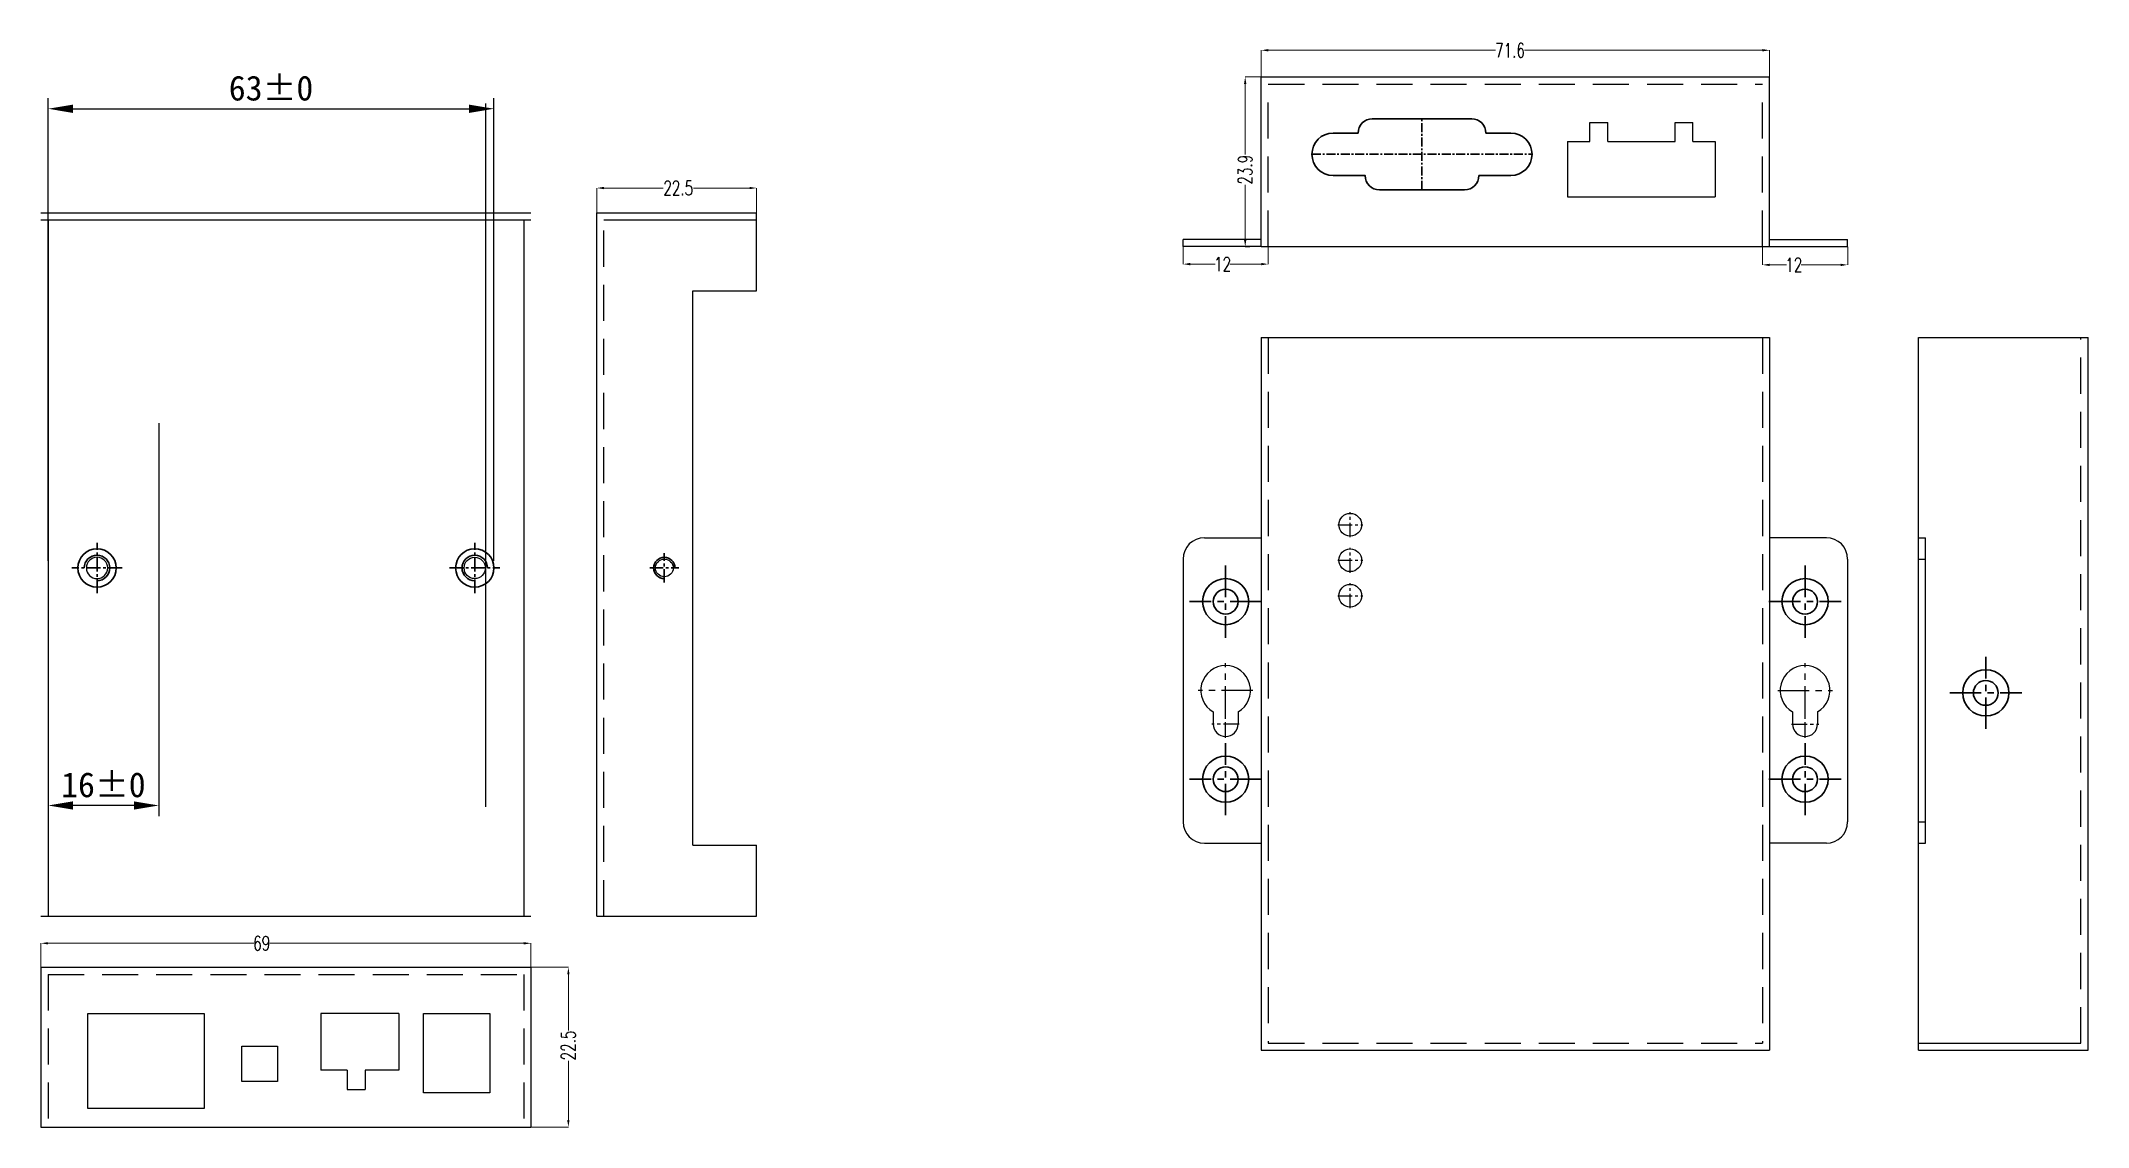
# Model space of a CAD drawing. Header units: millimetres. Extents: x 2287 to 2576, y 1765 to 1918.
import ezdxf

# ---------------------------------------------------------------- set-up
doc = ezdxf.new("R2010")
doc.units = ezdxf.units.MM
doc.linetypes.add('CENTER', pattern=[50.8, 31.75, -6.35, 6.35, -6.35])
doc.linetypes.add('DASHEDX2', pattern=[38.1, 25.4, -12.7])
doc.layers.add('细实线层', color=2, linetype='Continuous', lineweight=25)
doc.layers.add('轮廓线层', color=7, linetype='Continuous', lineweight=30)
doc.styles.get("Standard").update_dxf_attribs({"font": ''})
doc.styles.add('工程图文字式样', font='romanc.shx', dxfattribs={"width": 0.7, "bigfont": '@extfont2.shx'})
doc.styles.get('Standard').set_extended_font_data('SimSun')
doc.dimstyles.new('25', dxfattribs={"dimtxt": 2, "dimasz": 1, "dimexe": 0, "dimexo": 0, "dimgap": 0, "dimtad": 0, "dimtoh": 1, "dimdsep": 46, "dimtxsty": '工程图文字式样', "dimcen": 0.1, "dimclrd": 7, "dimclre": 7, "dimclrt": 7, "dimadec": 0, "dimazin": 0, "dimtfac": 1, "dimtofl": 0, "dimtmove": 0, "dimatfit": 3, "dimfxl": 0, "dimfrac": 2, "dimlwd": 0, "dimlwe": 0, "dimarcsym": 0})
doc.dimstyles.new('Copy of 工程图尺寸式样公差2', dxfattribs={"dimtxt": 3.5, "dimasz": 3.5, "dimexe": 1.5, "dimexo": 1, "dimgap": 1, "dimtad": 1, "dimdec": 0, "dimdsep": 46, "dimtxsty": 'Standard', "dimcen": 10, "dimclrd": 256, "dimclre": 256, "dimclrt": 256, "dimadec": 0, "dimazin": 0, "dimtol": 1, "dimtp": 0.012, "dimtm": 0.012, "dimtfac": 1, "dimtdec": 0, "dimtmove": 0, "dimatfit": 3, "dimfxl": 0, "dimfrac": 2, "dimarcsym": 0})

# ---------------------------------------------------------------- blocks, each defined once
blk = doc.blocks.new('M3牙孔')
at = {"layer": '细实线层'}
blk.add_circle((0, 0), 1.25, dxfattribs=at)
at = {"layer": '轮廓线层', "color": 1, "linetype": 'CENTER', "ltscale": 0.06}
for p, q in [((-2.0625, 0), (2.0625, 0)), ((0, -2.0625), (0, 2.0625))]:
    blk.add_line(p, q, dxfattribs=at)
at = {"layer": '轮廓线层'}
blk.add_arc((0, 0), 1.5, 0, 270, dxfattribs=at)
blk = doc.blocks.new('∅3.5沉孔∅6.5')
at = {"layer": '轮廓线层', "color": 1, "linetype": 'CENTER', "ltscale": 0.14}
for p, q in [((0, -5.08), (0, 5.08)), ((-5.08, 0), (5.08, 0))]:
    blk.add_line(p, q, dxfattribs=at)
at = {"layer": '轮廓线层'}
for radius in [3.25, 1.75]:
    blk.add_circle((0, 0), radius, dxfattribs=at)
blk = doc.blocks.new('M3铆柱')
at = {"layer": '细实线层'}
blk.add_circle((0, 0), 1.5, dxfattribs=at)
at = {"layer": '轮廓线层', "color": 1, "linetype": 'CENTER', "ltscale": 0.06}
for p, q in [((0, -3.54), (0, 3.54)), ((-3.54, 0), (3.54, 0))]:
    blk.add_line(p, q, dxfattribs=at)
at = {"layer": '轮廓线层'}
blk.add_circle((0, 0), 2.7, dxfattribs=at)
blk.add_arc((0, 0), 1.8, 0, 270, dxfattribs=at)
blk = doc.blocks.new('*D42')
at = {"color": 7, "lineweight": 0, "transparency": 16777216}
for p, q in [((2353.19, 1787.89), (2361.69, 1787.89)), ((2361.69, 1786.89), (2361.69, 1779.01)), ((2361.69, 1766.39), (2361.69, 1774.74)), ((2353.19, 1765.39), (2361.69, 1765.39))]:
    blk.add_line(p, q, dxfattribs=at)
at = {"color": 7, "transparency": 16777216}
for points in [[(2361.52, 1786.89), (2361.85, 1786.89), (2361.69, 1787.89)], [(2361.52, 1766.39), (2361.85, 1766.39), (2361.69, 1765.39)]]:
    blk.add_solid(points, dxfattribs=at)
at = {"layer": 'Defpoints', "color": 0, "transparency": 16777216}
for p in [(2353.19, 1787.89), (2353.19, 1765.39), (2361.69, 1765.39)]:
    blk.add_point(p, dxfattribs=at)
at = {"color": 7, "transparency": 16777216, "insert": (2361.69, 1776.88), "char_height": 2, "attachment_point": 5, "rotation": 90, "style": '工程图文字式样'}
blk.add_mtext('22.5', dxfattribs=at)
blk = doc.blocks.new('*D43')
at = {"color": 7, "lineweight": 0, "transparency": 16777216}
for p, q in [((2287.41, 1785.44), (2287.41, 1791.27)), ((2288.41, 1791.27), (2317.37, 1791.27)), ((2355.41, 1791.27), (2319.63, 1791.27)), ((2356.41, 1781.92), (2356.41, 1791.27))]:
    blk.add_line(p, q, dxfattribs=at)
at = {"color": 7, "transparency": 16777216}
for points in [[(2288.41, 1791.43), (2288.41, 1791.1), (2287.41, 1791.27)], [(2355.41, 1791.43), (2355.41, 1791.1), (2356.41, 1791.27)]]:
    blk.add_solid(points, dxfattribs=at)
at = {"layer": 'Defpoints', "color": 0, "transparency": 16777216}
for p in [(2356.41, 1791.27), (2287.41, 1785.44), (2356.41, 1781.92)]:
    blk.add_point(p, dxfattribs=at)
at = {"color": 7, "transparency": 16777216, "insert": (2318.5, 1791.27), "char_height": 2, "attachment_point": 5, "style": '工程图文字式样'}
blk.add_mtext('69', dxfattribs=at)
blk = doc.blocks.new('*D44')
at = {"color": 7, "lineweight": 0, "transparency": 16777216}
for p, q in [((2365.7, 1890.6), (2365.7, 1897.61)), ((2366.7, 1897.61), (2375.02, 1897.61)), ((2387.2, 1897.61), (2379.29, 1897.61)), ((2388.2, 1888.63), (2388.2, 1897.61))]:
    blk.add_line(p, q, dxfattribs=at)
at = {"color": 7, "transparency": 16777216}
for points in [[(2366.7, 1897.77), (2366.7, 1897.44), (2365.7, 1897.61)], [(2387.2, 1897.77), (2387.2, 1897.44), (2388.2, 1897.61)]]:
    blk.add_solid(points, dxfattribs=at)
at = {"layer": 'Defpoints', "color": 0, "transparency": 16777216}
for p in [(2388.2, 1897.61), (2365.7, 1890.6), (2388.2, 1888.63)]:
    blk.add_point(p, dxfattribs=at)
at = {"color": 7, "transparency": 16777216, "insert": (2377.16, 1897.61), "char_height": 2, "attachment_point": 5, "style": '工程图文字式样'}
blk.add_mtext('22.5', dxfattribs=at)
blk = doc.blocks.new('*D45')
at = {"color": 7, "lineweight": 0, "transparency": 16777216}
for p, q in [((2529.86, 1890.7), (2529.86, 1886.79)), ((2541.86, 1889.35), (2541.86, 1886.79)), ((2530.86, 1886.79), (2533.24, 1886.79)), ((2540.86, 1886.79), (2535.31, 1886.79))]:
    blk.add_line(p, q, dxfattribs=at)
at = {"color": 7, "transparency": 16777216}
for points in [[(2530.86, 1886.95), (2530.86, 1886.62), (2529.86, 1886.79)], [(2540.86, 1886.95), (2540.86, 1886.62), (2541.86, 1886.79)]]:
    blk.add_solid(points, dxfattribs=at)
at = {"layer": 'Defpoints', "color": 0, "transparency": 16777216}
for p in [(2529.86, 1890.7), (2541.86, 1889.35), (2541.86, 1886.79)]:
    blk.add_point(p, dxfattribs=at)
at = {"color": 7, "transparency": 16777216, "insert": (2534.27, 1886.79), "char_height": 2, "attachment_point": 5, "style": '工程图文字式样'}
blk.add_mtext('12', dxfattribs=at)
blk = doc.blocks.new('*D46')
at = {"color": 7, "lineweight": 0, "transparency": 16777216}
for p, q in [((2448.26, 1889.35), (2448.26, 1886.89)), ((2460.26, 1890.44), (2460.26, 1886.89)), ((2449.26, 1886.89), (2452.79, 1886.89)), ((2459.26, 1886.89), (2454.86, 1886.89))]:
    blk.add_line(p, q, dxfattribs=at)
at = {"color": 7, "transparency": 16777216}
for points in [[(2449.26, 1887.06), (2449.26, 1886.73), (2448.26, 1886.89)], [(2459.26, 1887.06), (2459.26, 1886.73), (2460.26, 1886.89)]]:
    blk.add_solid(points, dxfattribs=at)
at = {"layer": 'Defpoints', "color": 0, "transparency": 16777216}
for p in [(2448.26, 1889.35), (2460.26, 1890.44), (2460.26, 1886.89)]:
    blk.add_point(p, dxfattribs=at)
at = {"color": 7, "transparency": 16777216, "insert": (2453.82, 1886.89), "char_height": 2, "attachment_point": 5, "style": '工程图文字式样'}
blk.add_mtext('12', dxfattribs=at)
blk = doc.blocks.new('*D47')
at = {"color": 7, "lineweight": 0, "transparency": 16777216}
for p, q in [((2463.73, 1913.25), (2457.01, 1913.25)), ((2457.01, 1912.25), (2457.01, 1902.32)), ((2457.01, 1890.35), (2457.01, 1898.06)), ((2457.65, 1889.35), (2457.01, 1889.35))]:
    blk.add_line(p, q, dxfattribs=at)
at = {"color": 7, "transparency": 16777216}
for points in [[(2456.84, 1912.25), (2457.18, 1912.25), (2457.01, 1913.25)], [(2456.84, 1890.35), (2457.18, 1890.35), (2457.01, 1889.35)]]:
    blk.add_solid(points, dxfattribs=at)
at = {"layer": 'Defpoints', "color": 0, "transparency": 16777216}
for p in [(2457.01, 1913.25), (2463.73, 1913.25), (2457.65, 1889.35)]:
    blk.add_point(p, dxfattribs=at)
at = {"color": 7, "transparency": 16777216, "insert": (2457.01, 1900.19), "char_height": 2, "attachment_point": 5, "rotation": 90, "style": '工程图文字式样'}
blk.add_mtext('23.9', dxfattribs=at)
blk = doc.blocks.new('*D48')
at = {"color": 7, "lineweight": 0, "transparency": 16777216}
for p, q in [((2459.26, 1909.87), (2459.26, 1917)), ((2460.26, 1917), (2492.26, 1917)), ((2529.86, 1917), (2496.33, 1917)), ((2530.86, 1907.49), (2530.86, 1917))]:
    blk.add_line(p, q, dxfattribs=at)
at = {"color": 7, "transparency": 16777216}
for points in [[(2460.26, 1917.17), (2460.26, 1916.84), (2459.26, 1917)], [(2529.86, 1917.17), (2529.86, 1916.84), (2530.86, 1917)]]:
    blk.add_solid(points, dxfattribs=at)
at = {"layer": 'Defpoints', "color": 0, "transparency": 16777216}
for p in [(2530.86, 1917), (2459.26, 1909.87), (2530.86, 1907.49)]:
    blk.add_point(p, dxfattribs=at)
at = {"color": 7, "transparency": 16777216, "insert": (2494.3, 1917), "char_height": 2, "attachment_point": 5, "style": '工程图文字式样'}
blk.add_mtext('71.6', dxfattribs=at)
blk = doc.blocks.new('*D50')
at = {"lineweight": -2, "transparency": 16777216}
for p, q in [((2288.41, 1845.11), (2288.41, 1910.27)), ((2291.91, 1908.77), (2347.71, 1908.77)), ((2351.21, 1845.11), (2351.21, 1910.27))]:
    blk.add_line(p, q, dxfattribs=at)
at = {"transparency": 16777216}
for points in [[(2291.91, 1909.35), (2291.91, 1908.18), (2288.41, 1908.77)], [(2347.71, 1909.35), (2347.71, 1908.18), (2351.21, 1908.77)]]:
    blk.add_solid(points, dxfattribs=at)
at = {"layer": 'Defpoints', "color": 0, "transparency": 16777216}
for p in [(2351.21, 1908.77), (2288.41, 1844.11), (2351.21, 1844.11)]:
    blk.add_point(p, dxfattribs=at)
at = {"transparency": 16777216, "insert": (2319.81, 1911.65), "char_height": 3.5, "attachment_point": 5}
blk.add_mtext('63±0', dxfattribs=at)
blk = doc.blocks.new('*D51')
at = {"lineweight": -2, "transparency": 16777216}
for p, q in [((2288.41, 1864.5), (2288.41, 1809.17)), ((2304, 1864.5), (2304, 1809.17)), ((2300.5, 1810.67), (2291.91, 1810.67))]:
    blk.add_line(p, q, dxfattribs=at)
at = {"transparency": 16777216}
for points in [[(2291.91, 1811.25), (2291.91, 1810.09), (2288.41, 1810.67)], [(2300.5, 1811.25), (2300.5, 1810.09), (2304, 1810.67)]]:
    blk.add_solid(points, dxfattribs=at)
at = {"layer": 'Defpoints', "color": 0, "transparency": 16777216}
for p in [(2288.41, 1865.5), (2304, 1865.5), (2288.41, 1810.67)]:
    blk.add_point(p, dxfattribs=at)
at = {"transparency": 16777216, "insert": (2296.2, 1813.56), "char_height": 3.5, "attachment_point": 5}
blk.add_mtext('16±0', dxfattribs=at)

msp = doc.modelspace()

# ---------------------------------------------------------------- linework, layer by layer
for p, q in [((2459.257, 1913.252), (2530.857, 1913.252)), ((2459.257, 1889.352), (2459.257, 1913.252)), ((2530.857, 1889.352), (2530.857, 1913.252)), ((2350, 1909.52), (2350, 1810.48)), ((2505.557, 1906.852), (2508.057, 1906.852)), ((2505.557, 1904.152), (2505.557, 1906.852)), ((2508.057, 1904.152), (2508.057, 1906.852)), ((2517.557, 1906.852), (2520.057, 1906.852)), ((2517.557, 1904.152), (2517.557, 1906.852)), ((2520.057, 1904.152), (2520.057, 1906.852)), ((2502.407, 1904.152), (2505.557, 1904.152)), ((2502.407, 1904.152), (2502.407, 1896.352)), ((2508.057, 1904.152), (2517.557, 1904.152)), ((2520.057, 1904.152), (2523.207, 1904.152)), ((2523.207, 1904.152), (2523.207, 1896.352)), ((2502.407, 1896.352), (2523.207, 1896.352)), ((2287.407, 1894.134), (2356.407, 1894.134)), ((2287.407, 1893.134), (2356.407, 1893.134)), ((2288.407, 1893.134), (2288.407, 1795.094)), ((2355.407, 1893.134), (2355.407, 1795.094)), ((2365.7, 1894.134), (2388.2, 1894.134)), ((2365.7, 1795.094), (2365.7, 1894.134)), ((2366.7, 1893.134), (2388.2, 1893.134)), ((2388.2, 1883.134), (2388.2, 1894.134)), ((2448.257, 1889.352), (2448.257, 1890.352)), ((2459.257, 1890.352), (2448.257, 1890.352)), ((2459.257, 1889.352), (2448.257, 1889.352)), ((2459.257, 1889.352), (2530.857, 1889.352)), ((2530.857, 1890.352), (2541.857, 1890.352)), ((2530.857, 1889.352), (2541.857, 1889.352)), ((2541.857, 1889.352), (2541.857, 1890.352)), ((2379.2, 1883.134), (2388.2, 1883.134)), ((2379.2, 1805.094), (2379.2, 1883.134)), ((2459.257, 1876.543), (2530.857, 1876.543)), ((2459.257, 1876.543), (2459.257, 1776.203)), ((2530.857, 1876.543), (2530.857, 1776.203)), ((2551.813, 1876.543), (2575.713, 1876.543)), ((2551.813, 1776.203), (2551.813, 1876.543)), ((2575.713, 1776.203), (2575.713, 1876.543)), ((2451.257, 1848.373), (2459.257, 1848.373)), ((2538.857, 1848.373), (2530.857, 1848.373)), ((2551.813, 1848.373), (2552.813, 1848.373)), ((2552.813, 1805.373), (2552.813, 1848.373)), ((2448.257, 1845.373), (2448.257, 1808.373)), ((2541.857, 1845.373), (2541.857, 1808.373)), ((2551.813, 1845.373), (2552.813, 1845.373)), ((2452.507, 1823.842), (2452.507, 1822.123)), ((2456.007, 1823.842), (2456.007, 1822.123)), ((2534.107, 1823.842), (2534.107, 1822.123)), ((2537.607, 1823.842), (2537.607, 1822.123)), ((2551.813, 1808.373), (2552.813, 1808.373)), ((2379.2, 1805.094), (2388.2, 1805.094)), ((2388.2, 1795.094), (2388.2, 1805.094)), ((2451.257, 1805.373), (2459.257, 1805.373)), ((2538.857, 1805.373), (2530.857, 1805.373)), ((2551.813, 1805.373), (2552.813, 1805.373)), ((2287.407, 1795.094), (2356.407, 1795.094)), ((2365.7, 1795.094), (2388.2, 1795.094)), ((2287.407, 1787.894), (2356.407, 1787.894)), ((2287.407, 1787.894), (2287.407, 1765.394)), ((2356.407, 1787.894), (2356.407, 1765.394)), ((2326.807, 1781.394), (2326.807, 1773.394)), ((2337.807, 1781.394), (2326.807, 1781.394)), ((2337.807, 1781.394), (2337.807, 1773.394)), ((2459.257, 1776.203), (2530.857, 1776.203)), ((2551.813, 1777.203), (2574.713, 1777.203)), ((2551.813, 1776.203), (2575.713, 1776.203)), ((2330.557, 1773.394), (2326.807, 1773.394)), ((2330.557, 1773.394), (2330.557, 1770.694)), ((2337.807, 1773.394), (2333.057, 1773.394)), ((2333.057, 1773.394), (2333.057, 1770.694)), ((2330.557, 1770.694), (2333.057, 1770.694)), ((2287.407, 1765.394), (2356.407, 1765.394))]:
    msp.add_line(p, q)
at = {"color": 5, "linetype": 'DASHEDX2', "ltscale": 0.2}
for p, q in [((2460.257, 1912.252), (2529.857, 1912.252)), ((2460.257, 1889.352), (2460.257, 1912.252)), ((2529.857, 1889.352), (2529.857, 1912.252)), ((2366.7, 1795.094), (2366.7, 1893.134)), ((2460.257, 1876.543), (2460.257, 1777.203)), ((2529.857, 1876.543), (2529.857, 1777.203)), ((2574.713, 1777.203), (2574.713, 1876.543)), ((2288.407, 1786.894), (2355.407, 1786.894)), ((2288.407, 1786.894), (2288.407, 1765.394)), ((2355.407, 1786.894), (2355.407, 1765.394)), ((2460.257, 1777.203), (2529.857, 1777.203))]:
    msp.add_line(p, q, dxfattribs=at)
at = {"color": 1, "linetype": 'CENTER', "ltscale": 0.064}
for p, q in [((2471.807, 1848.443), (2471.807, 1851.963)), ((2470.047, 1850.203), (2473.567, 1850.203)), ((2470.047, 1845.203), (2473.567, 1845.203)), ((2471.807, 1843.443), (2471.807, 1846.963)), ((2470.047, 1840.203), (2473.567, 1840.203)), ((2471.807, 1838.443), (2471.807, 1841.963))]:
    msp.add_line(p, q, dxfattribs=at)
at = {"color": 1, "linetype": 'CENTER', "ltscale": 0.14}
for p, q in [((2454.257, 1823.023), (2454.257, 1830.723)), ((2535.857, 1823.023), (2535.857, 1830.723)), ((2458.107, 1826.873), (2450.407, 1826.873)), ((2532.007, 1826.873), (2539.707, 1826.873))]:
    msp.add_line(p, q, dxfattribs=at)
at = {"color": 1, "linetype": 'CENTER', "ltscale": 0.07}
for p, q in [((2456.182, 1822.123), (2452.332, 1822.123)), ((2456.182, 1822.123), (2452.332, 1822.123)), ((2454.257, 1820.198), (2454.257, 1824.048)), ((2454.257, 1820.198), (2454.257, 1824.048)), ((2533.932, 1822.123), (2537.782, 1822.123)), ((2533.932, 1822.123), (2537.782, 1822.123)), ((2535.857, 1820.198), (2535.857, 1824.048)), ((2535.857, 1820.198), (2535.857, 1824.048))]:
    msp.add_line(p, q, dxfattribs=at)
for points in [[(2294.007, 1781.394), (2310.407, 1781.394), (2310.407, 1767.994), (2294.007, 1767.994)], [(2341.307, 1781.394), (2350.607, 1781.394), (2350.607, 1770.194), (2341.307, 1770.194)], [(2315.707, 1776.794), (2320.707, 1776.794), (2320.707, 1771.794), (2315.707, 1771.794)]]:
    msp.add_lwpolyline(points, close=True)
for centre in [(2471.807, 1850.203), (2471.807, 1845.203), (2471.807, 1840.203)]:
    msp.add_circle(centre, 1.6)
for centre, radius, start, end in [((2451.257, 1845.373), 3, 90, 180), ((2538.857, 1845.373), 3, 0, 90), ((2454.257, 1826.873), 3.5, 300, 240), ((2535.857, 1826.873), 3.5, 300, 240), ((2454.257, 1822.123), 1.75, 180, 0), ((2535.857, 1822.123), 1.75, 180, 0), ((2451.257, 1808.373), 3, 180, 270), ((2538.857, 1808.373), 3, 270, 0)]:
    msp.add_arc(centre, radius, start, end)
at = {"layer": '轮廓线层', "color": 1, "linetype": 'CENTER', "ltscale": 0.04}
for p, q in [((2481.907, 1897.352), (2481.907, 1907.352)), ((2466.407, 1902.352), (2497.407, 1902.352))]:
    msp.add_line(p, q, dxfattribs=at)
at = {"layer": '轮廓线层'}
msp.add_lwpolyline([(2489.907, 1899.352), (2494.407, 1899.352, 1), (2494.407, 1905.352), (2490.907, 1905.352, 0.4142136), (2488.907, 1907.352), (2474.907, 1907.352, 0.4142136), (2472.907, 1905.352), (2469.407, 1905.352, 1), (2469.407, 1899.352), (2473.907, 1899.352, 0.4142136), (2475.907, 1897.352), (2487.907, 1897.352, 0.4142136)], format="xyb", close=True, dxfattribs=at)

# ---------------------------------------------------------------- block references
at = {"xscale": -1}
for name, p in [('M3铆柱', (2295.307, 1844.114)), ('∅3.5沉孔∅6.5', (2454.257, 1814.373))]:
    msp.add_blockref(name, p, dxfattribs=at)
for name, p in [('M3铆柱', (2348.507, 1844.114)), ('M3牙孔', (2375.2, 1844.114)), ('∅3.5沉孔∅6.5', (2561.313, 1826.523)), ('∅3.5沉孔∅6.5', (2535.857, 1814.373))]:
    msp.add_blockref(name, p)
at = {"rotation": 180}
msp.add_blockref('∅3.5沉孔∅6.5', (2454.257, 1839.373), dxfattribs=at)
at = {"xscale": -1, "rotation": 180}
msp.add_blockref('∅3.5沉孔∅6.5', (2535.857, 1839.373), dxfattribs=at)

# ---------------------------------------------------------------- dimensions: what is measured, and where the dimension line sits
for base, p1, p2, picture, middle in [((2530.857, 1917.002), (2459.257, 1909.869), (2530.857, 1907.488), '*D48', (2494.296, 1917.002)), ((2388.2, 1897.608), (2365.7, 1890.597), (2388.2, 1888.634), '*D44', (2377.157, 1897.608)), ((2460.257, 1886.893), (2448.257, 1889.352), (2460.257, 1890.441), '*D46', (2453.823, 1886.893)), ((2541.857, 1886.788), (2529.857, 1890.704), (2541.857, 1889.352), '*D45', (2534.273, 1886.788)), ((2356.407, 1791.267), (2287.407, 1785.441), (2356.407, 1781.924), '*D43', (2318.5, 1791.267))]:
    dim = msp.add_linear_dim(base=base, p1=p1, p2=p2, dimstyle='25')
    dim.commit()
    dim.dimension.update_dxf_attribs({"geometry": picture, "text_midpoint": middle, "dimtype": 160})
for base, p1, p2, picture, middle in [((2351.207, 1908.765), (2288.407, 1844.114), (2351.207, 1844.114), '*D50', (2319.807, 1911.652)), ((2288.407, 1810.669), (2304.002, 1865.502), (2288.407, 1865.502), '*D51', (2296.204, 1813.555))]:
    dim = msp.add_linear_dim(base=base, p1=p1, p2=p2, dimstyle='Copy of 工程图尺寸式样公差2')
    dim.commit()
    dim.dimension.update_dxf_attribs({"geometry": picture, "text_midpoint": middle})
for base, p1, p2, picture, middle in [((2457.008, 1913.252), (2457.65, 1889.352), (2463.731, 1913.252), '*D47', (2457.008, 1900.191)), ((2361.686, 1765.394), (2353.189, 1787.894), (2353.189, 1765.394), '*D42', (2361.686, 1776.877))]:
    dim = msp.add_linear_dim(base=base, p1=p1, p2=p2, angle=90, dimstyle='25')
    dim.commit()
    dim.dimension.update_dxf_attribs({"geometry": picture, "text_midpoint": middle, "dimtype": 160})

doc.saveas('drawing.dxf')
